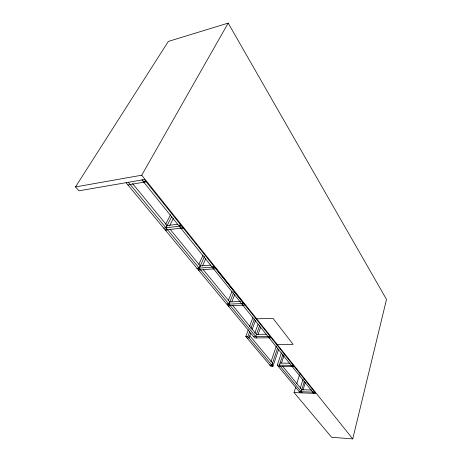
<?xml version="1.0" encoding="UTF-8"?>
<svg xmlns="http://www.w3.org/2000/svg" width="462" height="462" viewBox="0 0 462 462"><rect width="100%" height="100%" fill="white"/><g stroke="black" fill="none" stroke-linecap="round" stroke-linejoin="round"><path stroke-width="0.69" d="M294.063 392.561L331.601 437.26L352.743 438.9L386.509 299.422L228.176 23.1L168.33 41.43L75.491 186.931L78.973 190.8L144.392 179.539L315.783 393.433L294.063 392.561L295.755 387.069M301.195 391.689L301.807 389.662L282.415 366.043M301.23 391.73L304.337 381.416M303.014 390.124L305.295 382.524M300.288 388.196L303.008 379.227M296.812 383.639L299.555 374.722M281.508 363.057L283.98 355.544M279.331 365.199L282.946 354.256M300.202 392.81L277.287 365.165L281.375 352.876M248.319 329.81L245.801 336.55L270.917 366.383L272.927 366.418L278.667 349.353M277.633 348.071L271.864 365.153L269.854 365.119M271.009 361.711L276.34 346.021M258.044 334.552L260.735 327.125M255.659 336.521L259.592 325.71M254.799 333.171L258.004 324.399M250.785 333.206L249.041 337.924L246.979 337.941M252.033 329.828L255.526 320.385M272.927 366.418L247.869 336.527L249.624 331.803M250.878 328.43L254.389 318.976M249.578 326.438L252.847 317.677M231.884 301.698L234.829 294.363M228.696 303.886L200.398 269.606L198.192 269.773L226.536 303.973L228.696 303.886L229.568 301.726L203.205 269.623M228.996 304.135L233.564 292.793M228.459 300.225L231.964 291.568M202.46 265.985L205.694 258.76M199.214 268.133L200.202 265.933L210.626 265.107M204.579 256.358L199.255 268.179L197.043 268.353M198.822 264.42L202.98 255.238M179.851 224.907L179.216 226.201L242.827 305.157M180.047 225.04L179.487 226.166L181.092 228.159M169.531 225.958L173.417 218.26M165.922 227.795L167.053 225.566L177.749 224.261M165.968 227.853L171.835 216.297M165.662 224.278L170.565 214.668M75.491 186.931L141.73 175.202L228.176 23.1M143.33 181.612L145.726 181.202M130.197 184.517L146.206 181.803M127.934 184.973L130.272 184.604M181.116 225.369L178.771 225.652L141.99 179.955M163.698 228.124L181.554 225.918M183.154 227.91L165.286 230.041L167.585 229.81M180.827 228.222L183.166 227.951M197.003 268.301L214.443 266.961L212.156 267.151M126.097 182.761L198.487 270.091L215.898 268.699L245.039 305.07L228.13 305.78M240.529 301.467L229.828 301.929L228.956 304.088L256.826 337.93M243.769 303.482L226.836 304.221L254.729 337.947L271.177 337.762M228.124 305.85L230.272 305.763M256 318.826L273.025 318.382L293.127 344.375L276.507 344.421M266.112 334.245L256.398 334.361L232.496 305.255M245.801 336.55L247.869 336.527M267.827 336.313L269.981 336.296M253.563 336.544L270.033 336.336M279.984 363.086L289.986 363.23M277.287 365.165L293.312 365.39M270.166 365.494L272.176 365.523L272.875 363.461L249.821 335.822M291.632 365.875L293.728 365.91M280.353 366.441L294.346 366.678M278.338 366.435L280.382 366.476M301.807 389.662L311.532 390.026M312.791 392.111L314.824 392.186L299.237 391.649M128.367 182.299L200.693 269.923M279.302 365.159L302.183 392.885M132.478 183.46L167.1 225.623M170.051 229.216L200.202 265.933M241.817 303.563L243.087 305.145M142.273 179.903L144.086 182.161M212.428 267.117L213.854 268.884M268.133 336.359L269.277 337.78M291.464 365.355L292.498 366.649M313.022 392.157L313.964 393.329M242.764 305.174L313.727 393.318M141.73 175.202L352.743 438.9"/></g></svg>
